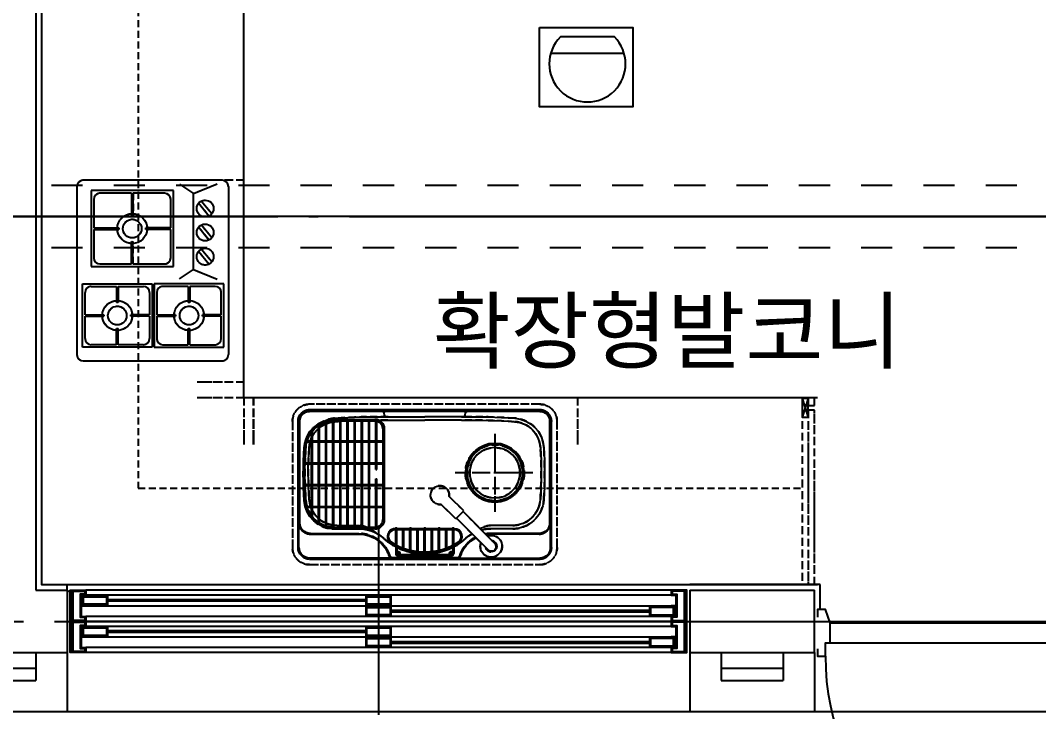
# Model space of a CAD drawing. Header units: millimetres. Extents: x 0 to 42050, y 0 to 29700.
# Drawn here: x 18535 to 21805, y 12464 to 14684 of the extents above; entities that cross this region are included whole.
import ezdxf
from ezdxf.enums import TextEntityAlignment as Align

# ---------------------------------------------------------------- set-up
doc = ezdxf.new("R2010")
doc.units = ezdxf.units.MM
doc.header["$LTSCALE"] = 100
for name, pattern in [('CEN', [52.3, 50, -1, 0.3, -1]), ('HID', [2, 1, -1]), ('XR-UNIT(확장)$0$ACAD_ISO04W100', [30, 24, -3, 0, -3]), ('XR-UNIT(확장)$0$CENTER', [2, 1.25, -0.25, 0.25, -0.25]), ('XR-UNIT(확장)$0$DASHED', [0.75, 0.5, -0.25]), ('XR-UNIT(확장)$0$HID', [0.345, 0.225, -0.12])]:
    doc.linetypes.add(name, pattern=pattern)
for name, color, linetype in [('CEN', 1, 'CEN'), ('COL', 2, 'Continuous'), ('ELE-2', 8, 'Continuous'), ('FIN', 6, 'Continuous'), ('HID', 6, 'HID'), ('RXDOOR', 6, 'Continuous'), ('TEXT', 3, 'Continuous'), ('WAL', 3, 'Continuous'), ('WID', 4, 'Continuous'), ('WID-S', 3, 'Continuous'), ('XR-UNIT(확장)$0$CH-FUR', 8, 'XR-UNIT(확장)$0$HID'), ('XR-UNIT(확장)$0$F-FUR(주방가구)', 7, 'Continuous'), ('감지기', 2, 'Continuous'), ('단열재', 8, 'Continuous'), ('마감선', 8, 'Continuous')]:
    doc.layers.add(name, color=color, linetype=linetype)
doc.layers.add('DEFPOINT', color=171, linetype='Continuous', plot=False)
doc.styles.add('굴림체', font='')
doc.styles.get('굴림체').set_extended_font_data('GulimChe')

# ---------------------------------------------------------------- blocks, each defined once
blk = doc.blocks.new('XR-UNIT(확장)$0$GCBVCBB')
at = {"layer": 'XR-UNIT(확장)$0$F-FUR(주방가구)', "color": 6}
for p, q in [((-290, 466.5), (-290, 20)), ((270, 486.5), (-270, 486.5)), ((290, 20), (290, 466.5)), ((270, 0), (-270, 0))]:
    blk.add_line(p, q, dxfattribs=at)
at = {"layer": 'XR-UNIT(확장)$0$F-FUR(주방가구)', "color": 8}
for p, q in [((-246.5, 468.7), (-42.5, 468.7)), ((-246.5, 244.7), (-246.5, 468.7)), ((-218.1, 460.3), (-146.9, 460.3)), ((-146.9, 460.3), (-146.9, 399.7)), ((-142.1, 460.3), (-70.9, 460.3)), ((-142.1, 460.3), (-142.1, 399.7)), ((-42.5, 468.7), (-42.5, 244.7)), ((-238.1, 359.1), (-238.1, 440.3)), ((-50.9, 440.3), (-50.9, 359.1)), ((256.8, 440.7), (12.8, 440.7)), ((12.8, 440.7), (12.8, 176.7)), ((132.4, 432.3), (41.2, 432.3)), ((132.4, 432.3), (132.4, 351.7)), ((137.2, 432.3), (137.2, 351.7)), ((228.4, 432.3), (137.2, 432.3)), ((256.8, 176.7), (256.8, 440.7)), ((21.2, 412.3), (21.2, 311.1)), ((248.4, 311.1), (248.4, 412.3)), ((-238.1, 359.1), (-186.4, 359.1)), ((-238.1, 273.1), (-238.1, 354.3)), ((-238.1, 354.3), (-186.4, 354.3)), ((-50.9, 359.1), (-102.6, 359.1)), ((-50.9, 354.3), (-102.6, 354.3)), ((-50.9, 354.3), (-50.9, 273.1)), ((-146.9, 253.1), (-146.9, 313.5)), ((-142.1, 253.1), (-142.1, 313.5)), ((21.2, 311.1), (92.9, 311.1)), ((21.2, 306.3), (21.2, 205.1)), ((21.2, 306.3), (92.9, 306.3)), ((248.4, 311.1), (176.7, 311.1)), ((248.4, 306.3), (176.7, 306.3)), ((248.4, 205.1), (248.4, 306.3)), ((132.4, 185.1), (132.4, 265.5)), ((137.2, 185.1), (137.2, 265.5)), ((-42.5, 244.7), (-246.5, 244.7)), ((-246.5, 238.4), (-246.5, 14.4)), ((-42.5, 238.4), (-246.5, 238.4)), ((-146.9, 253.1), (-218.1, 253.1)), ((-146.9, 230), (-218.1, 230)), ((-146.9, 230), (-146.9, 169.6)), ((-70.9, 253.1), (-142.1, 253.1)), ((-142.1, 230), (-142.1, 169.6)), ((-70.9, 230), (-142.1, 230)), ((-42.5, 14.4), (-42.5, 238.4)), ((-238.1, 210), (-238.1, 128.8)), ((-50.9, 128.8), (-50.9, 210)), ((12.8, 176.7), (256.8, 176.7)), ((41.2, 185.1), (132.4, 185.1)), ((137.2, 185.1), (228.4, 185.1)), ((-26.5, 156.6), (3.7, 112.4)), ((277.7, 156.6), (247.5, 112.4)), ((-238.1, 128.8), (-186.4, 128.8)), ((-238.1, 124), (-238.1, 42.8)), ((-238.1, 124), (-186.4, 124)), ((-50.9, 128.8), (-102.6, 128.8)), ((-50.9, 124), (-102.6, 124)), ((-50.9, 42.8), (-50.9, 124)), ((3.7, 112.4), (-27.6, 35.8)), ((3.7, 112.4), (247.5, 112.4)), ((247.5, 112.4), (278.8, 35.8)), ((-146.9, 22.8), (-146.9, 83.4)), ((-142.1, 22.8), (-142.1, 83.4)), ((20.6, 62.7), (61.7, 95.6)), ((27.9, 53.6), (68.7, 86.9)), ((98.2, 62.7), (139.3, 95.6)), ((105.6, 53.6), (146.4, 86.9)), ((175, 62.7), (216.1, 95.6)), ((182.3, 53.6), (223.1, 86.9)), ((-246.5, 14.4), (-42.5, 14.4)), ((-218.1, 22.8), (-146.9, 22.8)), ((-142.1, 22.8), (-70.9, 22.8))]:
    blk.add_line(p, q, dxfattribs=at)
for centre, radius in [((-144.5, 356.7), 48), ((-144.5, 356.7), 30), ((134.8, 308.7), 48), ((134.8, 308.7), 30), ((-144.5, 126.4), 48), ((-144.5, 126.4), 30), ((44.7, 74.7), 27), ((122.4, 74.7), 27), ((199.1, 74.7), 27)]:
    blk.add_circle(centre, radius, dxfattribs=at)
at = {"layer": 'XR-UNIT(확장)$0$F-FUR(주방가구)', "color": 6}
for centre, start, end in [((-270, 466.5), 90, 180), ((270, 466.5), 0, 90), ((-270, 20), 180, 270), ((270, 20), 270, 0)]:
    blk.add_arc(centre, 20, start, end, dxfattribs=at)
at = {"layer": 'XR-UNIT(확장)$0$F-FUR(주방가구)', "color": 8}
for centre, radius, start, end in [((-218.1, 440.3), 20, 90, 180), ((-70.9, 440.3), 20, 0, 90), ((41.2, 412.3), 20, 90, 180), ((228.4, 412.3), 20, 0, 90), ((-144.5, 357.8), 42, 86.7242, 93.2758), ((-144.5, 356.7), 42, 176.7242, 183.2758), ((-144.5, 356.7), 42, 356.7242, 3.2758), ((134.8, 309.8), 42, 86.7242, 93.2758), ((-144.5, 355.5), 42, 266.7242, 273.2758), ((134.8, 308.7), 42, 176.7242, 183.2758), ((134.8, 308.7), 42, 356.7242, 3.2758), ((-218.1, 273.1), 20, 180, 270), ((-70.9, 273.1), 20, 270, 0), ((134.8, 307.4), 42, 266.7242, 273.2758), ((-218.1, 210), 20, 90, 180), ((-70.9, 210), 20, 0, 90), ((41.2, 205.1), 20, 180, 270), ((228.4, 205.1), 20, 270, 0), ((-144.5, 127.6), 42, 86.7242, 93.2758), ((-144.5, 126.4), 42, 176.7242, 183.2758), ((-144.5, 126.4), 42, 356.7242, 3.2758), ((-144.5, 125.3), 42, 266.7242, 273.2758), ((-218.1, 42.8), 20, 180, 270), ((-70.9, 42.8), 20, 270, 0)]:
    blk.add_arc(centre, radius, start, end, dxfattribs=at)
blk = doc.blocks.new('XR-UNIT(확장)$0$A$C39DF4440')
at = {"color": 251}
for p, q in [((49, 331.8), (49, 20.2)), ((52, 333.7), (52, 18.3)), ((72, 342.8), (72, 9.2)), ((75, 343.7), (75, 8.3)), ((95, 346.9), (95, 5.1)), ((98, 347), (98, 5)), ((118, 347), (118, 5)), ((121, 347), (121, 5)), ((141, 347), (141, 5)), ((144, 347), (144, 5)), ((164, 347), (164, 5)), ((167, 347), (167, 5)), ((187, 347), (187, 5)), ((190, 347), (190, 5)), ((210, 347), (210, 5)), ((213, 347), (213, 5)), ((233, 346.8), (233, 191)), ((236, 346.3), (236, 191)), ((26, 310.2), (26, 41.8)), ((29, 314), (29, 38)), ((10.9, 279.5), (26, 279.5)), ((11.8, 282.5), (26, 282.5)), ((29, 282.5), (49, 282.5)), ((29, 279.5), (49, 279.5)), ((52, 282.5), (72, 282.5)), ((52, 279.5), (72, 279.5)), ((75, 282.5), (95, 282.5)), ((75, 279.5), (95, 279.5)), ((98, 282.5), (118, 282.5)), ((98, 279.5), (118, 279.5)), ((121, 282.5), (141, 282.5)), ((121, 279.5), (141, 279.5)), ((144, 282.5), (164, 282.5)), ((144, 279.5), (164, 279.5)), ((167, 282.5), (187, 282.5)), ((167, 279.5), (187, 279.5)), ((190, 282.5), (210, 282.5)), ((190, 279.5), (210, 279.5)), ((213, 282.5), (233, 282.5)), ((213, 279.5), (233, 279.5)), ((236, 282.5), (255, 282.5)), ((236, 279.5), (255, 279.5)), ((5.7, 212.5), (26, 212.5)), ((6.6, 209.5), (26, 209.5)), ((29, 212.5), (49, 212.5)), ((29, 209.5), (49, 209.5)), ((52, 212.5), (72, 212.5)), ((52, 209.5), (72, 209.5)), ((75, 212.5), (95, 212.5)), ((75, 209.5), (95, 209.5)), ((98, 212.5), (118, 212.5)), ((98, 209.5), (118, 209.5)), ((121, 212.5), (141, 212.5)), ((121, 209.5), (141, 209.5)), ((144, 212.5), (164, 212.5)), ((144, 209.5), (164, 209.5)), ((167, 212.5), (187, 212.5)), ((167, 209.5), (187, 209.5)), ((190, 212.5), (210, 212.5)), ((190, 209.5), (210, 209.5)), ((213, 212.5), (233, 212.5)), ((213, 209.5), (233, 209.5)), ((236, 212.5), (255, 212.5)), ((236, 209.5), (255, 209.5)), ((233, 191), (236, 191)), ((5.7, 142.5), (26, 142.5)), ((6.6, 139.5), (26, 139.5)), ((29, 142.5), (49, 142.5)), ((29, 139.5), (49, 139.5)), ((52, 142.5), (72, 142.5)), ((52, 139.5), (72, 139.5)), ((75, 142.5), (95, 142.5)), ((75, 139.5), (95, 139.5)), ((98, 142.5), (118, 142.5)), ((98, 139.5), (118, 139.5)), ((121, 142.5), (141, 142.5)), ((121, 139.5), (141, 139.5)), ((144, 142.5), (164, 142.5)), ((144, 139.5), (164, 139.5)), ((167, 142.5), (187, 142.5)), ((167, 139.5), (187, 139.5)), ((190, 142.5), (210, 142.5)), ((190, 139.5), (210, 139.5)), ((213, 142.5), (233, 142.5)), ((213, 139.5), (233, 139.5)), ((233, 161), (236, 161)), ((233, 161), (233, 5.2)), ((236, 161), (236, 5.7)), ((236, 142.5), (255, 142.5)), ((236, 139.5), (255, 139.5)), ((10.9, 72.5), (26, 72.5)), ((11.8, 69.5), (26, 69.5)), ((29, 72.5), (49, 72.5)), ((29, 69.5), (49, 69.5)), ((52, 72.5), (72, 72.5)), ((52, 69.5), (72, 69.5)), ((75, 72.5), (95, 72.5)), ((75, 69.5), (95, 69.5)), ((98, 72.5), (118, 72.5)), ((98, 69.5), (118, 69.5)), ((121, 72.5), (141, 72.5)), ((121, 69.5), (141, 69.5)), ((144, 72.5), (164, 72.5)), ((144, 69.5), (164, 69.5)), ((167, 72.5), (187, 72.5)), ((167, 69.5), (187, 69.5)), ((190, 72.5), (210, 72.5)), ((190, 69.5), (210, 69.5)), ((213, 72.5), (233, 72.5)), ((213, 69.5), (233, 69.5)), ((236, 72.5), (255, 72.5)), ((236, 69.5), (255, 69.5))]:
    blk.add_line(p, q, dxfattribs=at)
at = {"color": 8}
for p, q in [((230, 347), (97, 347)), ((230, 352), (99.6, 352)), ((255, 30), (255, 322)), ((260, 30), (260, 322)), ((6.6, 209.5), (5.4, 209.5)), ((6.6, 212.5), (5.5, 212.5)), ((6.6, 142.5), (5.4, 142.5)), ((6.6, 139.5), (5.5, 139.5)), ((97, 5), (230, 5)), ((99.6, 0), (230, 0))]:
    blk.add_line(p, q, dxfattribs=at)
for centre, radius, start, end in [((99.6, 255), 97, 90, 176.2347), ((99.6, 255), 92, 90, 176.2347), ((230, 322), 30, 0, 90), ((230, 322), 25, 0, 90), ((1300, 176), 1300, 176.2347, 183.7653), ((1300, 176), 1295, 176.2347, 183.7653), ((99.6, 97), 97, 183.7653, 270), ((99.6, 97), 92, 183.7653, 270), ((230, 30), 30, 270, 0), ((230, 30), 25, 270, 0)]:
    blk.add_arc(centre, radius, start, end, dxfattribs=at)
blk = doc.blocks.new('XR-UNIT(확장)$0$A$C458A2610')
at = {"color": 8}
for p, q in [((27, 60), (27, 82)), ((30, 59.5), (30, 82)), ((31.1, 81.6), (39.5, 81.6)), ((35, 90), (205, 90)), ((35, 87), (205, 87)), ((35.3, 77.4), (35.3, 85.8)), ((72.5, 72.2), (72.5, 6)), ((75.5, 72.2), (75.5, 6)), ((95.5, 76.1), (95.5, 6)), ((98.5, 76.1), (98.5, 6)), ((118.5, 77.2), (118.5, 6)), ((121.5, 77.2), (121.5, 6)), ((141.5, 76.1), (141.5, 6)), ((144.5, 76.1), (144.5, 6)), ((164.5, 72.2), (164.5, 6)), ((167.5, 72.2), (167.5, 6)), ((200.5, 81.6), (208.9, 81.6)), ((204.7, 77.4), (204.7, 85.8)), ((210, 60), (210, 82)), ((213, 60), (213, 82)), ((27, 54.6), (27, 6)), ((30, 55.4), (30, 56.2)), ((30, 55.4), (30, 6)), ((49.5, 64.8), (49.5, 6)), ((52.5, 65.3), (52.5, 6)), ((187.5, 65.3), (187.5, 6)), ((190.5, 64.8), (190.5, 6)), ((210, 60), (210, 60)), ((210, 55.4), (210, 56.2)), ((210, 55.4), (210, 6)), ((213, 54.6), (213, 6)), ((25, 6), (215, 6)), ((25, 3), (215, 3))]:
    blk.add_line(p, q, dxfattribs=at)
for centre, radius in [((35.3, 81.6), 5), ((74, 76.7), 1.5), ((120, 81.6), 1.5), ((166, 76.7), 1.5), ((204.7, 81.6), 5), ((28.5, 1.5), 1.5), ((74, 1.5), 1.5), ((120, 1.5), 1.5), ((166, 1.5), 1.5), ((211.5, 1.5), 1.5)]:
    blk.add_circle(centre, radius, dxfattribs=at)
at = {"color": 8, "linetype": 'XR-UNIT(확장)$0$ACAD_ISO04W100', "ltscale": 0.6}
for centre, start, end in [((117.8, -116.8), 89.3587, 122.636), ((122.2, -116.8), 57.364, 90.6413)]:
    blk.add_arc(centre, 200, start, end, dxfattribs=at)
at = {"color": 8}
for centre, radius, start, end in [((117.8, -116.8), 197, 89.3587, 122.636), ((117.8, -116.8), 194, 89.3587, 122.636), ((35, 82), 8, 90, 180), ((35, 82), 5, 90, 180), ((122.2, -116.8), 197, 57.364, 90.6413), ((122.2, -116.8), 194, 57.364, 90.6413), ((205, 82), 8, 0, 90), ((205, 82), 5, 0, 90), ((25, 28), 25, 122.5392, 270), ((25, 28), 22, 122.5392, 270), ((28.5, 60), 1.5, 180, 0), ((211.5, 60), 1.5, 180, 0), ((215, 28), 25, 270, 57.4608), ((215, 28), 22, 270, 57.4608)]:
    blk.add_arc(centre, radius, start, end, dxfattribs=at)
blk = doc.blocks.new('XR-UNIT(확장)$0$백조DS850편심우탑')
at = {"layer": 'XR-UNIT(확장)$0$F-FUR(주방가구)', "color": 8, "linetype": 'XR-UNIT(확장)$0$HID', "ltscale": 0.5}
for p, q in [((-370, 497), (370, 497)), ((-425, 37), (-425, 442)), ((425, 442), (425, 37)), ((370, -18), (-370, -18))]:
    blk.add_line(p, q, dxfattribs=at)
at = {"layer": 'XR-UNIT(확장)$0$F-FUR(주방가구)'}
for p, q in [((-370, 479), (370, 479)), ((-407, 37), (-407, 442)), ((-407, 442), (-407, 37)), ((407, 442), (407, 37)), ((370, 0), (-370, 0))]:
    blk.add_line(p, q, dxfattribs=at)
at = {"layer": 'XR-UNIT(확장)$0$F-FUR(주방가구)', "color": 251}
for p, q in [((-108.2, 476), (-370, 476)), ((-76.6, 462), (-93.4, 462)), ((-85, 453.6), (-85, 470.4)), ((93.4, 462), (76.6, 462)), ((85, 453.6), (85, 470.4)), ((108.2, 476), (370, 476)), ((-404, 442), (-404, 362)), ((404, 442), (404, 362)), ((-367, 399), (-211.7, 399)), ((367, 399), (211.7, 399)), ((-282.3, 371), (-211.7, 371)), ((282.3, 371), (211.7, 371)), ((-118, 33), (0, 33)), ((118, 33), (0, 33)), ((-129.7, 17.4), (-130.3, 9.6)), ((129.7, 17.4), (130.3, 9.6))]:
    blk.add_line(p, q, dxfattribs=at)
at = {"layer": 'XR-UNIT(확장)$0$F-FUR(주방가구)', "color": 8}
for p, q in [((-108.2, 474), (108.2, 474)), ((203.5, 449.9, 500000), (101.7, 348.1, 500000)), ((224.7, 428.7, 500000), (122.9, 326.8, 500000)), ((-367, 397), (-211.7, 397)), ((367, 397), (211.7, 397)), ((-402, 37), (-402, 362)), ((402, 362), (402, 37)), ((99.5, 350.2, 500000), (52.9, 303.5, 500000)), ((99.5, 350.2, 500000), (125, 324.7, 500000)), ((125, 324.7, 500000), (78.3, 278.1, 500000)), ((135.3, 5), (-370, 5)), ((370, 5), (135.3, 5))]:
    blk.add_line(p, q, dxfattribs=at)
at = {"layer": 'XR-UNIT(확장)$0$F-FUR(주방가구)', "color": 9}
for p, q in [((-282.3, 382), (-211.7, 382)), ((282.3, 382), (211.7, 382)), ((-118, 22), (0, 22)), ((118, 22), (0, 22))]:
    blk.add_line(p, q, dxfattribs=at)
at = {"layer": 'XR-UNIT(확장)$0$F-FUR(주방가구)', "color": 251, "linetype": 'XR-UNIT(확장)$0$CENTER'}
for p, q in [((225, 77), (225, 327)), ((347.5, 202), (97.5, 202))]:
    blk.add_line(p, q, dxfattribs=at)
at = {"layer": 'XR-UNIT(확장)$0$F-FUR(주방가구)', "color": 251}
for centre, radius in [((-85, 462), 2.5), ((85, 462), 2.5), ((225, 202), 90)]:
    blk.add_circle(centre, radius, dxfattribs=at)
at = {"layer": 'XR-UNIT(확장)$0$F-FUR(주방가구)', "color": 8}
for radius in [94.5, 81]:
    blk.add_circle((225, 202), radius, dxfattribs=at)
at = {"layer": 'XR-UNIT(확장)$0$F-FUR(주방가구)', "color": 8, "linetype": 'XR-UNIT(확장)$0$HID', "ltscale": 0.5}
for centre, start, end in [((-370, 442), 90, 180), ((370, 442), 0, 90), ((-370, 37), 180, 270), ((370, 37), 270, 0)]:
    blk.add_arc(centre, 55, start, end, dxfattribs=at)
at = {"layer": 'XR-UNIT(확장)$0$F-FUR(주방가구)'}
for centre, start, end in [((-370, 442), 90, 180), ((370, 442), 0, 90), ((-370, 37), 180, 270), ((370, 37), 270, 0)]:
    blk.add_arc(centre, 37, start, end, dxfattribs=at)
at = {"layer": 'XR-UNIT(확장)$0$F-FUR(주방가구)', "color": 251}
for centre, radius, start, end in [((-370, 442), 34, 90, 180), ((-211.7, 502), 103, 270, 343.3193), ((-108.2, 471), 5, 90, 163.3193), ((108.2, 471), 5, 16.6807, 90), ((211.7, 502), 103, 196.6807, 242.5631), ((370, 442), 34, 0, 90), ((-367, 362), 37, 90, 180), ((-222.9, 470.4), 100, 276.4808, 311.2256), ((211.7, 502), 103, 261.3714, 270), ((367, 362), 37, 0, 90), ((-282.3, 282), 89, 90, 176.1774), ((222.9, 470.4), 100, 242.8951, 263.5192), ((282.3, 282), 89, 3.8226, 90), ((914.2, 202), 1288.2, 176.1751, 183.5988), ((-915, 202), 1289, 356.4036, 3.8226), ((-282.6, 126.7), 89, 183.5964, 266.1102), ((282.6, 126.7), 89, 273.8898, 356.4036), ((-140.2, 2221.9), 2189, 266.1102, 270.5776), ((140.2, 2221.9), 2189, 269.4224, 273.8898), ((-135.3, 10), 5, 270, 355), ((-124.7, 16.9), 5, 90.4028, 175), ((124.7, 16.9), 5, 5, 89.5972), ((135.3, 10), 5, 185, 270)]:
    blk.add_arc(centre, radius, start, end, dxfattribs=at)
at = {"layer": 'XR-UNIT(확장)$0$F-FUR(주방가구)', "color": 8}
for centre, radius, start, end in [((-211.7, 502), 105, 270, 343.3193), ((-108.2, 471), 3, 90, 163.3193), ((108.2, 471), 3, 16.6807, 90), ((211.7, 502), 105, 196.6807, 242.218), ((213.3, 438), 35, 249.7885, 199.0317), ((213.3, 438), 18, 279.6117, 166.6335), ((214.1, 439.3, 500000), 15, 315, 135), ((-367, 362), 35, 90, 180), ((211.7, 502), 105, 260.5718, 270), ((367, 362), 35, 0, 90), ((48.6, 273.8, 500000), 30, 81.8699, 8.1301), ((-370, 37), 32, 180, 270), ((370, 37), 32, 270, 0)]:
    blk.add_arc(centre, radius, start, end, dxfattribs=at)
at = {"layer": 'XR-UNIT(확장)$0$F-FUR(주방가구)', "color": 9}
for centre, radius, start, end in [((0, 262), 200, 90, 131.4096), ((0, 262), 200, 48.5904, 90), ((-211.7, 502), 120, 270, 311.4096), ((211.7, 502), 120, 228.5904, 240.0111), ((-282.3, 282), 100, 90, 176.1774), ((211.7, 502), 120, 255.5977, 270), ((282.3, 282), 100, 3.8226, 90), ((914.2, 202), 1299.2, 176.1751, 183.5988), ((-915, 202), 1300, 356.4036, 3.8226), ((-282.6, 126.7), 100, 183.5964, 266.1102), ((282.6, 126.7), 100, 273.8898, 356.4036), ((-140.2, 2221.9), 2200, 266.1102, 270.5776), ((140.2, 2221.9), 2200, 269.4224, 273.8898), ((140.2, 2221.9), 2200, 269.4224, 269.5972)]:
    blk.add_arc(centre, radius, start, end, dxfattribs=at)
at = {"layer": 'XR-UNIT(확장)$0$F-FUR(주방가구)', "color": 251, "extrusion": (0, 0, -1), "zscale": -1}
blk.add_blockref('XR-UNIT(확장)$0$A$C458A2610', (-120, 378.8), dxfattribs=at)
at = {"layer": 'XR-UNIT(확장)$0$F-FUR(주방가구)', "color": 251, "extrusion": (0, 0, -1), "xscale": -1, "zscale": -1}
blk.add_blockref('XR-UNIT(확장)$0$A$C39DF4440', (390, 30.4), dxfattribs=at)
blk = doc.blocks.new('rekjrltert')
at = {"layer": '감지기', "linetype": 'Continuous', "ltscale": 2}
for p, q in [((240.7, -30.1), (67.4, -30.1)), ((272, -83.8), (36, -83.8))]:
    blk.add_line(p, q, dxfattribs=at)
blk.add_lwpolyline([(0, 0), (300, 0), (300, -255), (0, -255)], close=True, dxfattribs=at)
blk.add_arc((154, -116.7), 122.5, 135, 45, dxfattribs=at)

msp = doc.modelspace()

# ---------------------------------------------------------------- linework, layer by layer
at = {"layer": 'CEN'}
for p, q in [((14361.9, 14053.7), (31357.6, 14053.7)), ((8185.2, 12753.7), (31357.6, 12753.7))]:
    msp.add_line(p, q, dxfattribs=at)
at = {"layer": 'COL'}
for p, q in [((18585.2, 16053.7), (18585.2, 12853.7)), ((18585.2, 12853.7), (18685.2, 12853.7)), ((18685.2, 12853.7), (18685.2, 12653.7)), ((20685.2, 12853.7), (21085.2, 12853.7)), ((20685.2, 12853.7), (20685.2, 12653.7)), ((21085.2, 12653.7), (21085.2, 12853.7)), ((17560.2, 12653.7), (18685.2, 12653.7)), ((20685.2, 12653.7), (21085.2, 12653.7))]:
    msp.add_line(p, q, dxfattribs=at)
at = {"layer": 'DEFPOINT'}
msp.add_lwpolyline([(26835.2, 17653.7), (25335.2, 17653.7), (25335.2, 14053.7), (15435.2, 14053.7), (15435.2, 12753.7), (12635.2, 12753.7), (12635.2, 16153.7), (12035.2, 16153.7), (12035.2, 21253.7), (24035.2, 21253.7), (26835.2, 18453.7)], close=True, dxfattribs=at)
at = {"layer": 'ELE-2'}
for p, q in [((19685.2, 13053.7), (19685.2, 12453.7)), ((20625.2, 12853.7), (18745.2, 12853.7)), ((20625.2, 12837.7), (18745.2, 12837.7)), ((18745.2, 12803.7), (20625.2, 12803.7)), ((20625.2, 12769.7), (18745.2, 12769.7)), ((20625.2, 12753.7), (18745.2, 12753.7)), ((20625.2, 12753.7), (18745.2, 12753.7)), ((20625.2, 12737.7), (18745.2, 12737.7)), ((18745.2, 12703.7), (20625.2, 12703.7)), ((20625.2, 12669.7), (18745.2, 12669.7)), ((20625.2, 12653.7), (18745.2, 12653.7)), ((18685.2, 12463.7), (20685.2, 12463.7)), ((21085.2, 12463.7), (21985.2, 12463.7))]:
    msp.add_line(p, q, dxfattribs=at)
at = {"layer": 'FIN'}
msp.add_arc((18690.2, 12856.5), 5.74, 209.365, 330.635, dxfattribs=at)
at = {"layer": 'HID'}
for p, q in [((26735.2, 14153.7), (18585.2, 14153.7)), ((26735.2, 13953.7), (18585.2, 13953.7))]:
    msp.add_line(p, q, dxfattribs=at)
at = {"layer": 'RXDOOR'}
msp.add_lwpolyline([(21095.2, 12665.7), (21095.2, 12641.7), (21120.2, 12641.7), (21120.2, 12684.7), (21135.2, 12684.7), (21135.2, 12748.7), (21120.2, 12791.7), (21095.2, 12791.7), (21095.2, 12767.7)], dxfattribs=at)
at = {"layer": 'RXDOOR', "color": 7}
msp.add_arc((21910.2, 12641.7), 790, 180, 270, dxfattribs=at)
at = {"layer": 'WAL'}
for p, q in [((18585.2, 12653.7), (18585.2, 12563.7)), ((18685.2, 12653.7), (18685.2, 12463.7)), ((20685.2, 12653.7), (20685.2, 12463.7)), ((20785.2, 12653.7), (20785.2, 12563.7)), ((20985.2, 12653.7), (20985.2, 12563.7)), ((21085.2, 12653.7), (21085.2, 12463.7)), ((17660.2, 12563.7), (18585.2, 12563.7)), ((20785.2, 12563.7), (20985.2, 12563.7)), ((17560.2, 12463.7), (18685.2, 12463.7)), ((20685.2, 12463.7), (21085.2, 12463.7))]:
    msp.add_line(p, q, dxfattribs=at)
at = {"layer": 'WID'}
for p, q in [((19645.2, 12823.2), (18815.2, 12823.2)), ((19645.2, 12818.2), (18815.2, 12818.2)), ((19725.2, 12789.2), (20555.2, 12789.2)), ((19725.2, 12784.2), (20555.2, 12784.2)), ((19645.2, 12723.2), (18815.2, 12723.2)), ((19645.2, 12718.2), (18815.2, 12718.2)), ((19725.2, 12689.2), (20555.2, 12689.2)), ((19725.2, 12684.2), (20555.2, 12684.2))]:
    msp.add_line(p, q, dxfattribs=at)
at = {"layer": 'WID-S'}
for p, q in [((18730.2, 12803.7), (18745.2, 12803.7)), ((20640.2, 12803.7), (20625.2, 12803.7)), ((18730.2, 12703.7), (18745.2, 12703.7)), ((20640.2, 12703.7), (20625.2, 12703.7))]:
    msp.add_line(p, q, dxfattribs=at)
for points in [[(18745.2, 12769.7), (18745.2, 12753.7), (18745.2, 12753.7), (18745.2, 12753.7), (18745.2, 12753.7), (18745.2, 12753.7), (18695.2, 12753.7), (18695.2, 12753.7), (18695.2, 12753.7), (18695.2, 12753.7), (18695.2, 12753.7), (18695.2, 12853.7), (18745.2, 12853.7), (18745.2, 12837.7), (18730.2, 12837.7), (18730.2, 12769.7)], [(18742.2, 12766.7), (18742.2, 12756.7), (18742.2, 12756.7), (18742.2, 12756.7), (18742.2, 12756.7), (18742.2, 12756.7), (18698.2, 12756.7), (18698.2, 12756.7), (18698.2, 12756.7), (18698.2, 12756.7), (18698.2, 12756.7), (18698.2, 12850.7), (18742.2, 12850.7), (18742.2, 12840.7), (18727.2, 12840.7), (18727.2, 12766.7)], [(20625.2, 12769.7), (20625.2, 12753.7), (20625.2, 12753.7), (20625.2, 12753.7), (20625.2, 12753.7), (20625.2, 12753.7), (20675.2, 12753.7), (20675.2, 12753.7), (20675.2, 12753.7), (20675.2, 12753.7), (20675.2, 12753.7), (20675.2, 12853.7), (20625.2, 12853.7), (20625.2, 12837.7), (20640.2, 12837.7), (20640.2, 12769.7)], [(20628.2, 12766.7), (20628.2, 12756.7), (20628.2, 12756.7), (20628.2, 12756.7), (20628.2, 12756.7), (20628.2, 12756.7), (20672.2, 12756.7), (20672.2, 12756.7), (20672.2, 12756.7), (20672.2, 12756.7), (20672.2, 12756.7), (20672.2, 12850.7), (20628.2, 12850.7), (20628.2, 12840.7), (20643.2, 12840.7), (20643.2, 12766.7)], [(18815.2, 12835.7), (18815.2, 12805.7), (18735.2, 12805.7), (18735.2, 12835.7)], [(18812.2, 12832.7), (18812.2, 12808.7), (18738.2, 12808.7), (18738.2, 12832.7)], [(19725.2, 12835.7), (19725.2, 12805.7), (19645.2, 12805.7), (19645.2, 12835.7)], [(19722.2, 12832.7), (19722.2, 12808.7), (19648.2, 12808.7), (19648.2, 12832.7)], [(19725.2, 12801.7), (19725.2, 12771.7), (19645.2, 12771.7), (19645.2, 12801.7)], [(19722.2, 12798.7), (19722.2, 12774.7), (19648.2, 12774.7), (19648.2, 12798.7)], [(20555.2, 12801.7), (20555.2, 12771.7), (20635.2, 12771.7), (20635.2, 12801.7)], [(20558.2, 12798.7), (20558.2, 12774.7), (20632.2, 12774.7), (20632.2, 12798.7)], [(18745.2, 12669.7), (18745.2, 12653.7), (18745.2, 12653.7), (18745.2, 12653.7), (18745.2, 12653.7), (18745.2, 12653.7), (18695.2, 12653.7), (18695.2, 12653.7), (18695.2, 12653.7), (18695.2, 12653.7), (18695.2, 12653.7), (18695.2, 12753.7), (18745.2, 12753.7), (18745.2, 12737.7), (18730.2, 12737.7), (18730.2, 12669.7)], [(20625.2, 12669.7), (20625.2, 12653.7), (20625.2, 12653.7), (20625.2, 12653.7), (20625.2, 12653.7), (20625.2, 12653.7), (20675.2, 12653.7), (20675.2, 12653.7), (20675.2, 12653.7), (20675.2, 12653.7), (20675.2, 12653.7), (20675.2, 12753.7), (20625.2, 12753.7), (20625.2, 12737.7), (20640.2, 12737.7), (20640.2, 12669.7)], [(18742.2, 12666.7), (18742.2, 12656.7), (18742.2, 12656.7), (18742.2, 12656.7), (18742.2, 12656.7), (18742.2, 12656.7), (18698.2, 12656.7), (18698.2, 12656.7), (18698.2, 12656.7), (18698.2, 12656.7), (18698.2, 12656.7), (18698.2, 12750.7), (18742.2, 12750.7), (18742.2, 12740.7), (18727.2, 12740.7), (18727.2, 12666.7)], [(18815.2, 12735.7), (18815.2, 12705.7), (18735.2, 12705.7), (18735.2, 12735.7)], [(18812.2, 12732.7), (18812.2, 12708.7), (18738.2, 12708.7), (18738.2, 12732.7)], [(19725.2, 12735.7), (19725.2, 12705.7), (19645.2, 12705.7), (19645.2, 12735.7)], [(19722.2, 12732.7), (19722.2, 12708.7), (19648.2, 12708.7), (19648.2, 12732.7)], [(20628.2, 12666.7), (20628.2, 12656.7), (20628.2, 12656.7), (20628.2, 12656.7), (20628.2, 12656.7), (20628.2, 12656.7), (20672.2, 12656.7), (20672.2, 12656.7), (20672.2, 12656.7), (20672.2, 12656.7), (20672.2, 12656.7), (20672.2, 12750.7), (20628.2, 12750.7), (20628.2, 12740.7), (20643.2, 12740.7), (20643.2, 12666.7)], [(19725.2, 12701.7), (19725.2, 12671.7), (19645.2, 12671.7), (19645.2, 12701.7)], [(19722.2, 12698.7), (19722.2, 12674.7), (19648.2, 12674.7), (19648.2, 12698.7)], [(20555.2, 12701.7), (20555.2, 12671.7), (20635.2, 12671.7), (20635.2, 12701.7)], [(20558.2, 12698.7), (20558.2, 12674.7), (20632.2, 12674.7), (20632.2, 12698.7)]]:
    msp.add_lwpolyline(points, close=True, dxfattribs=at)
at = {"layer": 'XR-UNIT(확장)$0$CH-FUR'}
for p, q in [((18603.2, 15271.7), (18603.2, 12871.7)), ((18913.2, 15271.7), (18913.2, 13181.7)), ((19253.2, 13471.7), (19253.2, 15271.7)), ((19183.2, 14170.5), (18736.7, 14170.5)), ((19090.8, 14128), (19167.4, 14159.3)), ((19253.2, 14170.5), (19103.2, 14170.5)), ((18716.7, 14150.5), (18716.7, 13610.5)), ((18762.6, 14137.3), (18762.6, 13893.3)), ((19026.6, 14137.3), (18762.6, 14137.3)), ((18892.2, 14128.9), (18791, 14128.9)), ((18892.2, 14128.9), (18892.2, 14057.3)), ((18998.2, 14128.9), (18897, 14128.9)), ((18897, 14128.9), (18897, 14057.3)), ((19026.6, 13893.3), (19026.6, 14137.3)), ((19046.6, 14158.2), (19090.8, 14128)), ((19090.8, 13884.2), (19090.8, 14128)), ((19203.2, 14150.5), (19203.2, 13610.5)), ((18771, 14108.9), (18771, 14017.7)), ((19018.2, 14017.7), (19018.2, 14108.9)), ((19140.5, 14055.5), (19107.6, 14096.6)), ((19149.6, 14062.8), (19116.3, 14103.6)), ((18771, 14017.7), (18851.5, 14017.7)), ((18771, 14012.9), (18771, 13921.7)), ((18771, 14012.9), (18851.5, 14012.9)), ((19018.2, 14017.7), (18937.7, 14017.7)), ((19018.2, 14012.9), (18937.7, 14012.9)), ((19018.2, 13921.7), (19018.2, 14012.9)), ((19140.5, 13978.8), (19107.6, 14019.9)), ((19149.6, 13986.1), (19116.3, 14026.9)), ((18892.2, 13901.7), (18892.2, 13973.4)), ((18897, 13901.7), (18897, 13973.4)), ((19140.5, 13901.1), (19107.6, 13942.2)), ((19149.6, 13908.4), (19116.3, 13949.3)), ((18791, 13901.7), (18892.2, 13901.7)), ((18897, 13901.7), (18998.2, 13901.7)), ((18762.6, 13893.3), (19026.6, 13893.3)), ((19046.6, 13854), (19090.8, 13884.2)), ((19090.8, 13884.2), (19167.4, 13853)), ((18734.5, 13634), (18734.5, 13838)), ((18734.5, 13838), (18958.5, 13838)), ((18958.5, 13838), (18958.5, 13634)), ((19188.8, 13838), (18964.8, 13838)), ((18964.8, 13838), (18964.8, 13634)), ((19188.8, 13634), (19188.8, 13838)), ((18742.9, 13738.4), (18742.9, 13809.6)), ((18762.9, 13829.6), (18844.1, 13829.6)), ((18844.1, 13829.6), (18844.1, 13778)), ((18848.9, 13829.6), (18930.1, 13829.6)), ((18848.9, 13829.6), (18848.9, 13778)), ((18950.1, 13809.6), (18950.1, 13738.4)), ((18973.2, 13809.6), (18973.2, 13738.4)), ((19074.4, 13829.6), (18993.2, 13829.6)), ((19074.4, 13829.6), (19074.4, 13778)), ((19079.2, 13829.6), (19079.2, 13778)), ((19160.4, 13829.6), (19079.2, 13829.6)), ((19180.4, 13738.4), (19180.4, 13809.6)), ((18742.9, 13738.4), (18803.5, 13738.4)), ((18742.9, 13733.6), (18803.5, 13733.6)), ((18742.9, 13662.4), (18742.9, 13733.6)), ((18950.1, 13738.4), (18889.7, 13738.4)), ((18950.1, 13733.6), (18889.7, 13733.6)), ((18950.1, 13733.6), (18950.1, 13662.4)), ((18973.2, 13738.4), (19033.7, 13738.4)), ((18973.2, 13733.6), (19033.7, 13733.6)), ((18973.2, 13733.6), (18973.2, 13662.4)), ((19180.4, 13738.4), (19119.9, 13738.4)), ((19180.4, 13733.6), (19119.9, 13733.6)), ((19180.4, 13662.4), (19180.4, 13733.6)), ((18844.1, 13642.4), (18844.1, 13694.1)), ((18848.9, 13642.4), (18848.9, 13694.1)), ((19074.4, 13642.4), (19074.4, 13694.1)), ((19079.2, 13642.4), (19079.2, 13694.1)), ((18844.1, 13642.4), (18762.9, 13642.4)), ((18930.1, 13642.4), (18848.9, 13642.4)), ((18993.2, 13642.4), (19074.4, 13642.4)), ((19079.2, 13642.4), (19160.4, 13642.4)), ((18958.5, 13634), (18734.5, 13634)), ((18964.8, 13634), (19188.8, 13634)), ((18736.7, 13590.5), (19183.2, 13590.5)), ((19253.2, 13521.7), (19103.2, 13521.7)), ((19253.2, 13471.7), (19103.2, 13471.7)), ((21095.2, 13471.7), (19253.2, 13471.7)), ((19253.2, 13471.7), (19253.2, 13321.7)), ((19283.2, 13471.7), (19283.2, 13321.7)), ((19284, 13471.7), (19284, 13321.7)), ((20324, 13471.7), (20324, 13321.7)), ((21065.2, 13471.7), (21065.2, 13446.7)), ((21085.2, 13446.7), (21085.2, 13471.7)), ((20203.8, 13451), (19463.8, 13451)), ((21045.2, 13469.2), (21045.2, 13409.2)), ((21045.2, 13469.2), (21065.2, 13409.2)), ((21065.2, 13469.2), (21045.2, 13409.2)), ((21065.2, 13409.2), (21065.2, 13469.2)), ((21065.2, 13446.7), (21085.2, 13446.7)), ((20203.8, 13433), (19463.8, 13433)), ((19969.1, 13428), (19463.8, 13428)), ((19704.1, 13415.6), (19703.5, 13423.4)), ((19715.8, 13411), (19833.8, 13411)), ((19951.8, 13411), (19833.8, 13411)), ((19963.5, 13415.6), (19964.1, 13423.4)), ((20203.8, 13428), (19969.1, 13428)), ((21045.2, 13409.2), (21065.2, 13409.2)), ((21085.2, 13431.7), (21065.2, 13431.7)), ((21065.2, 13431.7), (21065.2, 12871.7)), ((21085.2, 12871.7), (21085.2, 13431.7)), ((19408.8, 13396), (19408.8, 12991)), ((19426.8, 13396), (19426.8, 12991)), ((19426.8, 12991), (19426.8, 13396)), ((19431.8, 13396), (19431.8, 13071)), ((19492.8, 13070.8), (19492.8, 13382.4)), ((19495.8, 13068.9), (19495.8, 13384.3)), ((19515.8, 13059.8), (19515.8, 13393.4)), ((19518.8, 13059), (19518.8, 13394.3)), ((19538.8, 13055.7), (19538.8, 13397.5)), ((19540.8, 13397.6), (19673.8, 13397.6)), ((19541.8, 13055.6), (19541.8, 13397.6)), ((19543.4, 13402.6), (19673.8, 13402.6)), ((19561.8, 13055.6), (19561.8, 13397.6)), ((19564.8, 13055.6), (19564.8, 13397.6)), ((19584.8, 13055.6), (19584.8, 13397.6)), ((19587.8, 13055.6), (19587.8, 13397.6)), ((19607.8, 13055.6), (19607.8, 13397.6)), ((19610.8, 13055.6), (19610.8, 13397.6)), ((19630.8, 13055.6), (19630.8, 13397.6)), ((19633.8, 13055.6), (19633.8, 13397.6)), ((19653.8, 13055.6), (19653.8, 13397.6)), ((19656.8, 13055.6), (19656.8, 13397.6)), ((19676.8, 13241.6), (19676.8, 13397.4)), ((19679.8, 13241.6), (19679.8, 13396.9)), ((19715.8, 13400), (19833.8, 13400)), ((19951.8, 13400), (19833.8, 13400)), ((20235.8, 13071), (20235.8, 13396)), ((20240.8, 12991), (20240.8, 13396)), ((20258.8, 12991), (20258.8, 13396)), ((19469.8, 13092.4), (19469.8, 13360.8)), ((19472.8, 13088.6), (19472.8, 13364.6)), ((19698.8, 13372.6), (19698.8, 13080.6)), ((19703.8, 13372.6), (19703.8, 13080.6)), ((20058.8, 13356), (20058.8, 13106)), ((19454.7, 13330.1), (19469.8, 13330.1)), ((19455.6, 13333.1), (19469.8, 13333.1)), ((19472.8, 13333.1), (19492.8, 13333.1)), ((19472.8, 13330.1), (19492.8, 13330.1)), ((19495.8, 13333.1), (19515.8, 13333.1)), ((19495.8, 13330.1), (19515.8, 13330.1)), ((19518.8, 13333.1), (19538.8, 13333.1)), ((19518.8, 13330.1), (19538.8, 13330.1)), ((19541.8, 13333.1), (19561.8, 13333.1)), ((19541.8, 13330.1), (19561.8, 13330.1)), ((19564.8, 13333.1), (19584.8, 13333.1)), ((19564.8, 13330.1), (19584.8, 13330.1)), ((19587.8, 13333.1), (19607.8, 13333.1)), ((19587.8, 13330.1), (19607.8, 13330.1)), ((19610.8, 13333.1), (19630.8, 13333.1)), ((19610.8, 13330.1), (19630.8, 13330.1)), ((19633.8, 13333.1), (19653.8, 13333.1)), ((19633.8, 13330.1), (19653.8, 13330.1)), ((19656.8, 13333.1), (19676.8, 13333.1)), ((19656.8, 13330.1), (19676.8, 13330.1)), ((19679.8, 13333.1), (19698.8, 13333.1)), ((19679.8, 13330.1), (19698.8, 13330.1)), ((19450.4, 13260.1), (19449.2, 13260.1)), ((19450.4, 13263.1), (19449.3, 13263.1)), ((19449.5, 13260.1), (19469.8, 13260.1)), ((19450.4, 13263.1), (19469.8, 13263.1)), ((19472.8, 13263.1), (19492.8, 13263.1)), ((19472.8, 13260.1), (19492.8, 13260.1)), ((19495.8, 13263.1), (19515.8, 13263.1)), ((19495.8, 13260.1), (19515.8, 13260.1)), ((19518.8, 13263.1), (19538.8, 13263.1)), ((19518.8, 13260.1), (19538.8, 13260.1)), ((19541.8, 13263.1), (19561.8, 13263.1)), ((19541.8, 13260.1), (19561.8, 13260.1)), ((19564.8, 13263.1), (19584.8, 13263.1)), ((19564.8, 13260.1), (19584.8, 13260.1)), ((19587.8, 13263.1), (19607.8, 13263.1)), ((19587.8, 13260.1), (19607.8, 13260.1)), ((19610.8, 13263.1), (19630.8, 13263.1)), ((19610.8, 13260.1), (19630.8, 13260.1)), ((19633.8, 13263.1), (19653.8, 13263.1)), ((19633.8, 13260.1), (19653.8, 13260.1)), ((19656.8, 13263.1), (19676.8, 13263.1)), ((19656.8, 13260.1), (19676.8, 13260.1)), ((19679.8, 13263.1), (19698.8, 13263.1)), ((19679.8, 13260.1), (19698.8, 13260.1)), ((19676.8, 13241.6), (19679.8, 13241.6)), ((19676.8, 13055.8), (19676.8, 13211.6)), ((19676.8, 13211.6), (19679.8, 13211.6)), ((19679.8, 13056.3), (19679.8, 13211.6)), ((20181.3, 13231), (19931.3, 13231)), ((18913.2, 13181.7), (21045.2, 13181.7)), ((19450.4, 13193.1), (19449.2, 13193.1)), ((19450.4, 13190.1), (19449.3, 13190.1)), ((19449.5, 13190.1), (19469.8, 13190.1)), ((19450.4, 13193.1), (19469.8, 13193.1)), ((19472.8, 13193.1), (19492.8, 13193.1)), ((19472.8, 13190.1), (19492.8, 13190.1)), ((19495.8, 13193.1), (19515.8, 13193.1)), ((19495.8, 13190.1), (19515.8, 13190.1)), ((19518.8, 13193.1), (19538.8, 13193.1)), ((19518.8, 13190.1), (19538.8, 13190.1)), ((19541.8, 13193.1), (19561.8, 13193.1)), ((19541.8, 13190.1), (19561.8, 13190.1)), ((19564.8, 13193.1), (19584.8, 13193.1)), ((19564.8, 13190.1), (19584.8, 13190.1)), ((19587.8, 13193.1), (19607.8, 13193.1)), ((19587.8, 13190.1), (19607.8, 13190.1)), ((19610.8, 13193.1), (19630.8, 13193.1)), ((19610.8, 13190.1), (19630.8, 13190.1)), ((19633.8, 13193.1), (19653.8, 13193.1)), ((19633.8, 13190.1), (19653.8, 13190.1)), ((19656.8, 13193.1), (19676.8, 13193.1)), ((19656.8, 13190.1), (19676.8, 13190.1)), ((19679.8, 13193.1), (19698.8, 13193.1)), ((19679.8, 13190.1), (19698.8, 13190.1)), ((19958.8, 13108.3), (19912.1, 13154.9)), ((19454.7, 13123.1), (19469.8, 13123.1)), ((19455.6, 13120.1), (19469.8, 13120.1)), ((19472.8, 13123.1), (19492.8, 13123.1)), ((19472.8, 13120.1), (19492.8, 13120.1)), ((19495.8, 13123.1), (19515.8, 13123.1)), ((19495.8, 13120.1), (19515.8, 13120.1)), ((19518.8, 13123.1), (19538.8, 13123.1)), ((19518.8, 13120.1), (19538.8, 13120.1)), ((19541.8, 13123.1), (19561.8, 13123.1)), ((19541.8, 13120.1), (19561.8, 13120.1)), ((19564.8, 13123.1), (19584.8, 13123.1)), ((19564.8, 13120.1), (19584.8, 13120.1)), ((19587.8, 13123.1), (19607.8, 13123.1)), ((19587.8, 13120.1), (19607.8, 13120.1)), ((19610.8, 13123.1), (19630.8, 13123.1)), ((19610.8, 13120.1), (19630.8, 13120.1)), ((19633.8, 13123.1), (19653.8, 13123.1)), ((19633.8, 13120.1), (19653.8, 13120.1)), ((19656.8, 13123.1), (19676.8, 13123.1)), ((19656.8, 13120.1), (19676.8, 13120.1)), ((19679.8, 13123.1), (19698.8, 13123.1)), ((19679.8, 13120.1), (19698.8, 13120.1)), ((19933.3, 13082.8), (19886.7, 13129.5)), ((19933.3, 13082.8), (19958.8, 13108.3)), ((20037.3, 12983.1), (19935.5, 13084.9)), ((20058.5, 13004.3), (19956.7, 13106.2)), ((19429.8, 12991), (19429.8, 13071)), ((19673.8, 13055.6), (19540.8, 13055.6)), ((19673.8, 13050.6), (19543.4, 13050.6)), ((19551.5, 13062), (19622.1, 13062)), ((19551.5, 13051), (19622.1, 13051)), ((19928.8, 13051.2), (19738.8, 13051.2)), ((19928.8, 13048.2), (19738.8, 13048.2)), ((19740.8, 12999.5), (19740.8, 13048.2)), ((19743.8, 12998.8), (19743.8, 13048.2)), ((19763.3, 12989.4), (19763.3, 13048.2)), ((19766.3, 12988.8), (19766.3, 13048.2)), ((19786.3, 12982), (19786.3, 13048.2)), ((19789.3, 12982), (19789.3, 13048.2)), ((19809.3, 12978.1), (19809.3, 13048.2)), ((19812.3, 12978.1), (19812.3, 13048.2)), ((19832.3, 12977), (19832.3, 13048.2)), ((19835.3, 12977), (19835.3, 13048.2)), ((19855.3, 12978.1), (19855.3, 13048.2)), ((19858.3, 12978.1), (19858.3, 13048.2)), ((19878.3, 12982), (19878.3, 13048.2)), ((19881.3, 12982), (19881.3, 13048.2)), ((19901.3, 12988.8), (19901.3, 13048.2)), ((19904.3, 12989.4), (19904.3, 13048.2)), ((19923.8, 12998.8), (19923.8, 13048.2)), ((19926.8, 12999.5), (19926.8, 13048.2)), ((20116.1, 13062), (20045.5, 13062)), ((20116.1, 13051), (20045.5, 13051)), ((20237.8, 12991), (20237.8, 13071)), ((19466.8, 13036), (19622.1, 13036)), ((19466.8, 13034), (19622.1, 13034)), ((20200.8, 13036), (20045.5, 13036)), ((20200.8, 13034), (20045.5, 13034)), ((19740.8, 12994.2), (19740.8, 12972.2)), ((19743.8, 12998.8), (19743.8, 12998)), ((19743.8, 12994.2), (19743.8, 12972.2)), ((19743.8, 12994.2), (19743.8, 12994.2)), ((19923.8, 12998.8), (19923.8, 12998)), ((19923.8, 12994.6), (19923.8, 12972.2)), ((19926.8, 12994.2), (19926.8, 12972.2)), ((19725.6, 12957), (19463.8, 12957)), ((19463.8, 12954), (20203.8, 12954)), ((19725.6, 12959), (19942, 12959)), ((19757.2, 12971), (19740.4, 12971)), ((19753.3, 12972.6), (19744.8, 12972.6)), ((19748.8, 12979.4), (19748.8, 12962.6)), ((19918.8, 12967.2), (19748.8, 12967.2)), ((19918.8, 12964.2), (19748.8, 12964.2)), ((19749.1, 12976.8), (19749.1, 12968.4)), ((19927.2, 12971), (19910.4, 12971)), ((19922.7, 12972.6), (19914.3, 12972.6)), ((19918.5, 12976.8), (19918.5, 12968.4)), ((19918.8, 12979.4), (19918.8, 12962.6)), ((19942, 12957), (20203.8, 12957)), ((19463.8, 12936), (20203.8, 12936)), ((18603.2, 12871.7), (21085.2, 12871.7))]:
    msp.add_line(p, q, dxfattribs=at)
for centre, radius in [((19128.6, 14079.6), 27), ((18894.6, 14015.3), 48), ((18894.6, 14015.3), 30), ((19128.6, 14002.9), 27), ((19128.6, 13925.2), 27), ((18846.5, 13736), 48), ((18846.5, 13736), 30), ((19076.8, 13736), 48), ((19076.8, 13736), 30), ((20058.8, 13231), 94.5), ((20058.8, 13231), 90), ((20058.8, 13231), 81), ((19742.3, 13052.7), 1.5), ((19787.8, 13052.7), 1.5), ((19833.8, 13052.7), 1.5), ((19879.8, 13052.7), 1.5), ((19925.3, 13052.7), 1.5), ((19749.1, 12972.6), 5), ((19748.8, 12971), 2.5), ((19787.8, 12977.4), 1.5), ((19833.8, 12972.6), 1.5), ((19879.8, 12977.4), 1.5), ((19918.5, 12972.6), 5), ((19918.8, 12971), 2.5)]:
    msp.add_circle(centre, radius, dxfattribs=at)
for centre, radius, start, end in [((18736.7, 14150.5), 20, 90, 180), ((19183.2, 14150.5), 20, 0, 90), ((18791, 14108.9), 20, 90, 180), ((18998.2, 14108.9), 20, 0, 90), ((18894.6, 14015.3), 42, 86.7242, 93.2758), ((18893.4, 14015.3), 42, 176.7242, 183.2758), ((18895.8, 14015.3), 42, 356.7242, 3.2758), ((18894.6, 14015.3), 42, 266.7242, 273.2758), ((18791, 13921.7), 20, 180, 270), ((18998.2, 13921.7), 20, 270, 0), ((18762.9, 13809.6), 20, 90, 180), ((18930.1, 13809.6), 20, 0, 90), ((18993.2, 13809.6), 20, 90, 180), ((19160.4, 13809.6), 20, 0, 90), ((18846.5, 13736), 42, 86.7242, 93.2758), ((19076.8, 13736), 42, 86.7242, 93.2758), ((18845.4, 13736), 42, 176.7242, 183.2758), ((18847.8, 13736), 42, 356.7242, 3.2758), ((19075.6, 13736), 42, 176.7242, 183.2758), ((19077.9, 13736), 42, 356.7242, 3.2758), ((18846.5, 13736), 42, 266.7242, 273.2758), ((19076.8, 13736), 42, 266.7242, 273.2758), ((18762.9, 13662.4), 20, 180, 270), ((18930.1, 13662.4), 20, 270, 0), ((18993.2, 13662.4), 20, 180, 270), ((19160.4, 13662.4), 20, 270, 0), ((18736.7, 13610.5), 20, 180, 270), ((19183.2, 13610.5), 20, 270, 0), ((19463.8, 13396), 55, 90, 180), ((20203.8, 13396), 55, 0, 90), ((19463.8, 13396), 37, 90, 180), ((19463.8, 13396), 32, 90, 180), ((19693.6, 11211.1), 2200, 89.4224, 93.8898), ((19698.5, 13423), 5, 5, 90), ((19709.1, 13416.1), 5, 185, 269.5972), ((19974, 11211.1), 2200, 86.1102, 90.5776), ((19974, 11211.1), 2200, 90.4028, 90.5776), ((19958.5, 13416.1), 5, 270.4028, 355), ((19969.1, 13423), 5, 90, 175), ((20203.8, 13396), 37, 0, 90), ((20203.8, 13396), 32, 0, 90), ((19543.4, 13305.6), 97, 90, 176.2347), ((19551.2, 13306.3), 100, 93.8898, 176.4036), ((19543.4, 13305.6), 92, 90, 176.2347), ((19551.2, 13306.3), 89, 93.8898, 176.4036), ((19693.6, 11211.1), 2189, 89.4224, 93.8898), ((19673.8, 13372.6), 30, 0, 90), ((19673.8, 13372.6), 25, 0, 90), ((19974, 11211.1), 2189, 86.1102, 90.5776), ((20116.4, 13306.3), 89, 3.5964, 86.1102), ((20116.4, 13306.3), 100, 3.5964, 86.1102), ((20743.8, 13226.6), 1300, 176.2347, 183.7653), ((20748, 13231), 1299.2, 176.4012, 183.8249), ((20743.8, 13226.6), 1295, 176.2347, 183.7653), ((20748, 13231), 1288.2, 176.4012, 183.8249), ((18918.8, 13231), 1289, 356.1774, 3.5964), ((18918.8, 13231), 1300, 356.1774, 3.5964), ((19882.4, 13159.2), 30, 351.8699, 278.1301), ((19551.5, 13151), 89, 183.8226, 270), ((20116.1, 13151), 89, 270, 356.1774), ((19543.4, 13147.6), 97, 183.7653, 270), ((19543.4, 13147.6), 92, 183.7653, 270), ((19551.5, 13151), 100, 183.8226, 270), ((20116.1, 13151), 100, 270, 356.1774), ((19673.8, 13080.6), 25, 270, 0), ((19673.8, 13080.6), 30, 270, 0), ((19466.8, 13071), 37, 180, 270), ((19466.8, 13071), 35, 180, 270), ((19610.9, 12962.6), 100, 48.7744, 83.5192), ((19622.1, 12931), 120, 48.5904, 90), ((19738.8, 13026.2), 25, 90, 237.4608), ((19738.8, 13026.2), 22, 90, 237.4608), ((19928.8, 13026.2), 25, 302.5392, 90), ((19928.8, 13026.2), 22, 302.5392, 90), ((20056.7, 12962.6), 100, 96.4808, 117.1049), ((20045.5, 12931), 120, 90, 104.4023), ((20200.8, 13071), 37, 270, 0), ((20200.8, 13071), 35, 270, 0), ((19622.1, 12931), 105, 16.6807, 90), ((19622.1, 12931), 103, 16.6807, 90), ((19833.8, 13171), 200, 228.5904, 270), ((19833.8, 13171), 200, 270, 311.4096), ((20045.5, 12931), 105, 117.782, 163.3193), ((20045.5, 12931), 103, 117.4369, 163.3193), ((20045.5, 12931), 120, 119.9889, 131.4096), ((20047.1, 12995), 35, 160.9683, 110.2115), ((20045.5, 12931), 105, 90, 99.4282), ((20045.5, 12931), 103, 90, 98.6286), ((19463.8, 12991), 55, 180, 270), ((19463.8, 12991), 37, 180, 270), ((19463.8, 12991), 34, 180, 270), ((19831.6, 13171), 200, 237.364, 270.6413), ((19831.6, 13171), 197, 237.364, 270.6413), ((19831.6, 13171), 194, 237.364, 270.6413), ((19742.3, 12994.2), 1.5, 0, 180), ((19836, 13171), 194, 269.3587, 302.636), ((19836, 13171), 197, 269.3587, 302.636), ((19836, 13171), 200, 269.3587, 302.636), ((19925.3, 12994.2), 1.5, 0, 180), ((20047.1, 12995), 18, 193.3665, 80.3883), ((20047.9, 12993.7), 15, 225, 45), ((20203.8, 12991), 55, 270, 0), ((20203.8, 12991), 37, 270, 0), ((20203.8, 12991), 34, 270, 0), ((19725.6, 12962), 5, 196.6807, 270), ((19725.6, 12962), 3, 196.6807, 270), ((19748.8, 12972.2), 8, 180, 270), ((19748.8, 12972.2), 5, 180, 270), ((19918.8, 12972.2), 8, 270, 0), ((19918.8, 12972.2), 5, 270, 0), ((19942, 12962), 3, 270, 343.3193), ((19942, 12962), 5, 270, 343.3193)]:
    msp.add_arc(centre, radius, start, end, dxfattribs=at)
at = {"layer": 'XR-UNIT(확장)$0$F-FUR(주방가구)', "color": 4, "linetype": 'XR-UNIT(확장)$0$HID'}
for p, q in [((18913.2, 15271.7), (18913.2, 13181.7)), ((18913.2, 13181.7), (21045.2, 13181.7))]:
    msp.add_line(p, q, dxfattribs=at)
at = {"layer": 'XR-UNIT(확장)$0$F-FUR(주방가구)', "color": 251, "linetype": 'XR-UNIT(확장)$0$DASHED', "ltscale": 0.5}
for p, q in [((19253.2, 14170.5), (19103.2, 14170.5)), ((19253.2, 13521.7), (19103.2, 13521.7)), ((19253.2, 13471.7), (19103.2, 13471.7)), ((19253.2, 13471.7), (19253.2, 13321.7)), ((19283.2, 13471.7), (19283.2, 13321.7)), ((19284, 13471.7), (19284, 13321.7)), ((20324, 13471.7), (20324, 13321.7)), ((21045.2, 13471.7), (21045.2, 12871.7))]:
    msp.add_line(p, q, dxfattribs=at)
at = {"layer": 'XR-UNIT(확장)$0$F-FUR(주방가구)', "color": 1}
for p, q in [((21045.2, 13469.2), (21065.2, 13409.2)), ((21065.2, 13469.2), (21045.2, 13409.2))]:
    msp.add_line(p, q, dxfattribs=at)
at = {"layer": 'XR-UNIT(확장)$0$F-FUR(주방가구)'}
msp.add_lwpolyline([(21095.2, 13471.7), (19253.2, 13471.7), (19253.2, 15271.7), (18603.2, 15271.7), (18603.2, 12871.7), (21095.2, 12871.7)], dxfattribs=at)
at = {"layer": 'XR-UNIT(확장)$0$F-FUR(주방가구)', "color": 251, "linetype": 'XR-UNIT(확장)$0$DASHED', "ltscale": 0.5}
msp.add_lwpolyline([(21065.2, 13471.7), (21065.2, 13446.7), (21085.2, 13446.7), (21085.2, 13471.7)], dxfattribs=at)
at = {"layer": 'XR-UNIT(확장)$0$F-FUR(주방가구)', "color": 1}
msp.add_lwpolyline([(21045.2, 13469.2), (21045.2, 13409.2), (21065.2, 13409.2), (21065.2, 13469.2)], close=True, dxfattribs=at)
at = {"layer": 'XR-UNIT(확장)$0$F-FUR(주방가구)', "color": 251, "linetype": 'XR-UNIT(확장)$0$DASHED', "ltscale": 0.5}
msp.add_lwpolyline([(21065.2, 12871.7), (21085.2, 12871.7), (21085.2, 13431.7), (21065.2, 13431.7)], close=True, dxfattribs=at)
at = {"layer": '단열재'}
for p, q in [((17660.2, 12603.7), (18585.2, 12603.7)), ((20785.2, 12603.7), (20985.2, 12603.7))]:
    msp.add_line(p, q, dxfattribs=at)
at = {"layer": '마감선'}
for p, q in [((18603.2, 16035.7), (18603.2, 12871.7)), ((18603.2, 12871.7), (18685.2, 12871.7)), ((18685.2, 12853.7), (18685.2, 12871.7)), ((18703.2, 12853.7), (18703.2, 12653.7)), ((20667.2, 12853.7), (20667.2, 12653.7)), ((21103.2, 12871.7), (20685.2, 12871.7)), ((21103.2, 12791.7), (21103.2, 12871.7)), ((21135.2, 12748.7), (21935.2, 12748.7)), ((21135.2, 12684.7), (21935.2, 12684.7))]:
    msp.add_line(p, q, dxfattribs=at)

# ---------------------------------------------------------------- block references
at = {"layer": 'XR-UNIT(확장)$0$F-FUR(주방가구)', "color": 7, "rotation": 90}
msp.add_blockref('XR-UNIT(확장)$0$GCBVCBB', (19203.2, 13880.5), dxfattribs=at)
at = {"layer": 'XR-UNIT(확장)$0$F-FUR(주방가구)', "extrusion": (0, 0, -1), "zscale": -1, "rotation": 180}
msp.add_blockref('XR-UNIT(확장)$0$백조DS850편심우탑', (-19833.8, 13433), dxfattribs=at)
at = {"layer": '감지기'}
msp.add_blockref('rekjrltert', (20202.1, 14661.2), dxfattribs=at)

# ---------------------------------------------------------------- texts
at = {"layer": 'TEXT', "style": '굴림체'}
msp.add_text('확장형발코니', height=200, dxfattribs=at).set_placement((20612.4, 13686.9), align=Align.MIDDLE_CENTER)

doc.saveas('drawing.dxf')
